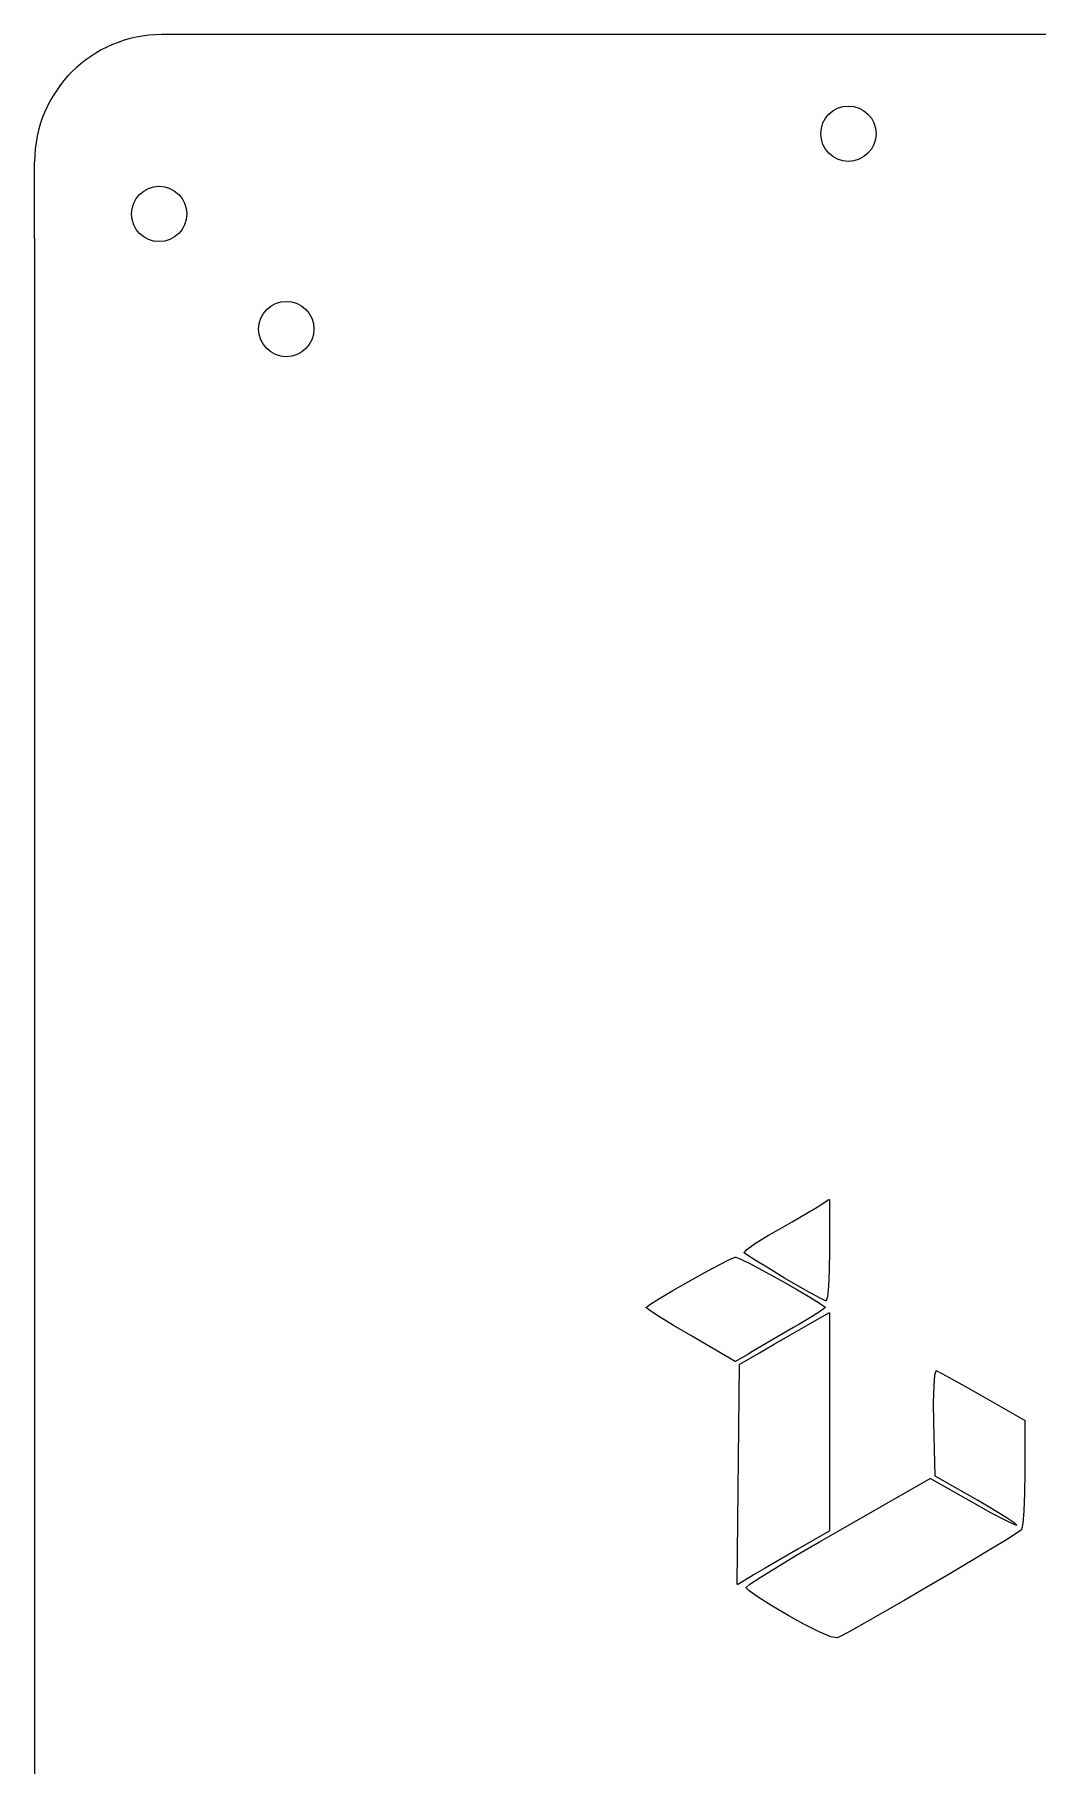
# Model space of a CAD drawing. Header units: millimetres. Extents: x 0 to 203, y 0 to 191.
# Drawn here: x 0 to 55.2, y 95.8 to 190.9 of the extents above; entities that cross this region are included whole.
import ezdxf

# ---------------------------------------------------------------- set-up
doc = ezdxf.new("R2010")
doc.units = ezdxf.units.MM
doc.layers.add('Cut', color=7, linetype='Continuous', lineweight=0, true_color=0xde3535)
doc.layers.add('Engraving', color=7, linetype='Continuous', lineweight=0, true_color=0x3866dc)

msp = doc.modelspace()

# ---------------------------------------------------------------- linework, layer by layer
at = {"layer": 'Cut', "lineweight": 0}
for p, q in [((9.058, 190.944), (7, 190.944)), ((44.759, 190.944), (9.058, 190.944)), ((114.638, 190.944), (44.759, 190.944)), ((0, 179.737), (0, 45.407))]:
    msp.add_line(p, q, dxfattribs=at)
at = {"layer": 'Cut'}
msp.add_line((0, 179.737), (0, 183.944), dxfattribs=at)
at = {"layer": 'Cut', "lineweight": 0}
for centre in [(44.759, 185.496), (6.852, 181.084), (13.842, 174.759)]:
    msp.add_circle(centre, 1.52, dxfattribs=at)
msp.add_arc((7, 183.944), 7, 90, 180, dxfattribs=at)
at = {"layer": 'Engraving', "linetype": 'Continuous'}
for p, q in [((43.031, 126.488), (43.146, 126.559)), ((43.146, 126.559), (43.683, 126.902)), ((43.683, 126.903), (43.687, 126.904)), ((43.683, 126.902), (43.683, 126.903)), ((43.683, 126.903), (43.683, 126.903)), ((43.687, 126.904), (43.687, 126.905)), ((43.687, 126.905), (43.687, 126.905)), ((43.687, 126.905), (43.692, 126.905)), ((43.692, 126.905), (43.696, 126.906)), ((43.692, 126.905), (43.692, 126.905)), ((43.696, 126.906), (43.696, 126.905)), ((43.696, 126.905), (43.696, 126.905)), ((43.696, 126.905), (43.7, 126.904)), ((43.7, 126.904), (43.704, 126.904)), ((43.704, 126.904), (43.704, 126.903)), ((43.704, 126.903), (43.704, 126.903)), ((43.704, 126.903), (43.708, 126.901)), ((43.708, 126.901), (43.708, 126.899)), ((43.708, 126.899), (43.708, 126.899)), ((43.708, 126.899), (43.708, 126.898)), ((43.708, 126.898), (43.713, 126.896)), ((43.713, 126.896), (43.713, 126.893)), ((43.713, 126.893), (43.713, 126.892)), ((43.713, 126.892), (43.713, 126.892)), ((43.713, 126.892), (43.713, 126.889)), ((43.713, 126.889), (43.713, 126.885)), ((43.713, 126.885), (43.713, 126.885)), ((43.713, 126.885), (43.713, 126.885)), ((43.713, 126.885), (43.713, 124.11)), ((40.763, 125.174), (41.665, 125.688)), ((41.665, 125.688), (42.464, 126.153)), ((42.464, 126.153), (43.031, 126.488)), ((39.646, 124.5), (40.361, 124.944)), ((40.361, 124.944), (40.366, 124.944)), ((40.366, 124.944), (40.763, 125.174)), ((40.366, 124.944), (40.366, 124.944)), ((40.763, 125.174), (40.763, 125.174)), ((40.763, 125.174), (40.763, 125.174)), ((38.216, 123.607), (38.533, 123.742)), ((38.533, 123.742), (38.538, 123.743)), ((38.538, 123.743), (38.542, 123.744)), ((38.542, 123.744), (38.554, 123.746)), ((38.554, 123.746), (38.559, 123.746)), ((38.559, 123.746), (38.563, 123.745)), ((38.559, 123.746), (38.559, 123.746)), ((38.559, 123.746), (38.559, 123.746)), ((38.563, 123.745), (38.563, 123.745)), ((38.563, 123.745), (38.567, 123.744)), ((38.567, 123.744), (38.838, 123.636)), ((39.033, 123.988), (39.037, 123.99)), ((39.033, 123.987), (39.033, 123.988)), ((39.033, 123.986), (39.033, 123.987)), ((39.033, 123.983), (39.033, 123.986)), ((39.033, 123.981), (39.033, 123.983)), ((39.033, 123.98), (39.033, 123.981)), ((39.033, 123.978), (39.033, 123.98)), ((39.033, 123.976), (39.033, 123.978)), ((39.033, 123.974), (39.033, 123.976)), ((39.033, 123.972), (39.033, 123.974)), ((39.033, 123.971), (39.033, 123.972)), ((39.033, 123.969), (39.033, 123.971)), ((39.037, 123.967), (39.033, 123.969)), ((39.037, 123.992), (39.172, 124.159)), ((39.037, 123.99), (39.037, 123.992)), ((39.037, 123.966), (39.037, 123.967)), ((39.037, 123.965), (39.037, 123.966)), ((39.037, 123.963), (39.037, 123.965)), ((39.041, 123.961), (39.037, 123.963)), ((39.164, 123.87), (39.041, 123.961)), ((39.168, 123.87), (39.164, 123.87)), ((39.164, 123.87), (39.164, 123.87)), ((39.634, 123.569), (39.168, 123.87)), ((39.172, 124.161), (39.176, 124.163)), ((39.172, 124.159), (39.172, 124.161)), ((39.176, 124.163), (39.646, 124.499)), ((39.646, 124.499), (39.646, 124.5)), ((39.646, 124.499), (39.646, 124.499)), ((43.713, 124.11), (43.7, 123.025)), ((43.713, 124.11), (43.713, 124.11)), ((43.713, 124.11), (43.713, 124.11)), ((35.948, 122.387), (36.82, 122.872)), ((36.82, 122.872), (37.611, 123.298)), ((36.82, 122.872), (36.82, 122.872)), ((36.82, 122.872), (36.82, 122.872)), ((37.611, 123.298), (38.212, 123.606)), ((37.611, 123.298), (37.611, 123.298)), ((37.611, 123.298), (37.611, 123.298)), ((38.212, 123.606), (38.216, 123.606)), ((38.216, 123.606), (38.216, 123.607)), ((38.838, 123.636), (38.842, 123.635)), ((38.842, 123.635), (38.842, 123.635)), ((38.842, 123.635), (39.413, 123.345)), ((39.413, 123.345), (39.413, 123.345)), ((39.413, 123.345), (39.413, 123.345)), ((39.413, 123.345), (40.184, 122.933)), ((39.638, 123.569), (39.634, 123.569)), ((40.361, 123.124), (39.638, 123.569)), ((39.638, 123.569), (39.638, 123.569)), ((40.184, 122.933), (40.184, 122.933)), ((40.184, 122.933), (40.184, 122.932)), ((40.184, 122.932), (41.051, 122.453)), ((41.246, 122.592), (40.361, 123.124)), ((40.361, 123.124), (40.361, 123.124)), ((40.361, 123.124), (40.361, 123.124)), ((43.7, 123.025), (43.662, 122.142)), ((43.7, 123.025), (43.7, 123.025)), ((43.7, 123.025), (43.7, 123.025)), ((34.361, 121.466), (35.093, 121.9)), ((35.093, 121.9), (35.948, 122.387)), ((35.093, 121.9), (35.093, 121.9)), ((35.093, 121.9), (35.093, 121.9)), ((35.948, 122.387), (35.948, 122.387)), ((35.948, 122.387), (35.948, 122.387)), ((41.051, 122.453), (41.051, 122.453)), ((41.051, 122.453), (41.051, 122.453)), ((41.051, 122.453), (41.914, 121.964)), ((41.855, 122.235), (41.246, 122.592)), ((41.246, 122.592), (41.246, 122.592)), ((41.246, 122.592), (41.246, 122.592)), ((42.651, 121.778), (41.855, 122.235)), ((41.855, 122.235), (41.855, 122.235)), ((41.855, 122.235), (41.855, 122.235)), ((41.914, 121.964), (41.914, 121.964)), ((41.914, 121.964), (41.914, 121.964)), ((41.914, 121.964), (42.667, 121.521)), ((43.662, 122.141), (43.603, 121.554)), ((43.662, 122.142), (43.662, 122.142)), ((43.662, 122.142), (43.662, 122.141)), ((33.642, 120.981), (33.646, 120.983)), ((33.642, 120.98), (33.642, 120.981)), ((33.642, 120.977), (33.642, 120.98)), ((33.642, 120.98), (33.642, 120.98)), ((33.642, 120.974), (33.642, 120.977)), ((33.642, 120.973), (33.642, 120.974)), ((33.642, 120.974), (33.642, 120.974)), ((33.642, 120.97), (33.642, 120.973)), ((33.642, 120.967), (33.642, 120.97)), ((33.642, 120.966), (33.642, 120.967)), ((33.642, 120.963), (33.642, 120.966)), ((33.642, 120.966), (33.642, 120.966)), ((33.642, 120.96), (33.642, 120.963)), ((33.642, 120.959), (33.642, 120.96)), ((33.646, 120.957), (33.642, 120.959)), ((33.642, 120.959), (33.642, 120.959)), ((33.646, 120.983), (33.646, 120.986)), ((33.646, 120.986), (33.65, 120.986)), ((33.646, 120.954), (33.646, 120.957)), ((33.65, 120.954), (33.646, 120.954)), ((33.65, 120.986), (33.841, 121.142)), ((33.65, 120.986), (33.65, 120.986)), ((33.65, 120.953), (33.65, 120.954)), ((33.836, 120.804), (33.65, 120.953)), ((33.841, 121.142), (33.845, 121.142)), ((33.845, 121.143), (34.361, 121.466)), ((33.845, 121.142), (33.845, 121.143)), ((34.361, 121.466), (34.361, 121.466)), ((34.361, 121.466), (34.361, 121.466)), ((42.655, 121.778), (42.651, 121.778)), ((43.235, 121.461), (42.655, 121.778)), ((42.655, 121.778), (42.655, 121.778)), ((42.667, 121.521), (42.667, 121.521)), ((42.667, 121.521), (42.672, 121.521)), ((42.672, 121.521), (43.218, 121.181)), ((43.218, 121.181), (43.222, 121.181)), ((43.222, 121.181), (43.222, 121.18)), ((43.222, 121.18), (43.463, 121.001)), ((43.235, 121.46), (43.235, 121.461)), ((43.235, 121.461), (43.235, 121.461)), ((43.505, 121.337), (43.235, 121.46)), ((43.467, 120.959), (43.277, 120.804)), ((43.463, 121.001), (43.463, 120.999)), ((43.463, 120.999), (43.467, 120.998)), ((43.467, 120.998), (43.467, 120.997)), ((43.467, 120.997), (43.467, 120.996)), ((43.467, 120.996), (43.467, 120.993)), ((43.467, 120.993), (43.471, 120.992)), ((43.471, 120.96), (43.467, 120.959)), ((43.471, 120.992), (43.476, 120.983)), ((43.476, 120.969), (43.471, 120.966)), ((43.471, 120.966), (43.471, 120.964)), ((43.471, 120.964), (43.471, 120.963)), ((43.471, 120.963), (43.471, 120.962)), ((43.471, 120.962), (43.471, 120.96)), ((43.476, 120.983), (43.476, 120.981)), ((43.476, 120.981), (43.476, 120.978)), ((43.476, 120.978), (43.476, 120.977)), ((43.476, 120.977), (43.476, 120.976)), ((43.476, 120.976), (43.476, 120.974)), ((43.476, 120.974), (43.476, 120.971)), ((43.476, 120.971), (43.476, 120.97)), ((43.476, 120.97), (43.476, 120.969)), ((43.51, 121.336), (43.505, 121.337)), ((43.51, 121.335), (43.51, 121.336)), ((43.514, 121.335), (43.51, 121.335)), ((43.518, 121.335), (43.514, 121.335)), ((43.514, 121.335), (43.514, 121.335)), ((43.514, 121.335), (43.514, 121.335)), ((43.522, 121.337), (43.518, 121.336)), ((43.518, 121.336), (43.518, 121.336)), ((43.518, 121.336), (43.518, 121.335)), ((43.526, 121.338), (43.522, 121.337)), ((43.531, 121.343), (43.526, 121.341)), ((43.526, 121.341), (43.526, 121.339)), ((43.526, 121.339), (43.526, 121.339)), ((43.526, 121.339), (43.526, 121.338)), ((43.535, 121.349), (43.531, 121.347)), ((43.531, 121.347), (43.531, 121.344)), ((43.531, 121.344), (43.531, 121.343)), ((43.531, 121.343), (43.531, 121.343)), ((43.603, 121.549), (43.535, 121.349)), ((43.603, 121.554), (43.603, 121.552)), ((43.603, 121.552), (43.603, 121.549)), ((33.841, 120.803), (33.836, 120.804)), ((34.361, 120.465), (33.841, 120.803)), ((33.841, 120.803), (33.841, 120.803)), ((34.361, 120.464), (34.361, 120.465)), ((34.361, 120.465), (34.361, 120.465)), ((35.14, 119.988), (34.361, 120.464)), ((36.088, 119.424), (35.14, 119.988)), ((35.14, 119.988), (35.14, 119.988)), ((35.14, 119.988), (35.14, 119.988)), ((41.656, 119.52), (42.308, 119.892)), ((42.029, 120.034), (41.732, 119.864)), ((42.761, 120.475), (42.029, 120.035)), ((42.029, 120.035), (42.029, 120.035)), ((42.029, 120.035), (42.029, 120.034)), ((42.308, 119.892), (43.683, 120.673)), ((42.308, 119.892), (42.308, 119.892)), ((42.308, 119.892), (42.308, 119.892)), ((43.273, 120.803), (42.761, 120.476)), ((42.761, 120.476), (42.761, 120.475)), ((42.761, 120.475), (42.761, 120.475)), ((43.277, 120.804), (43.273, 120.803)), ((43.277, 120.804), (43.277, 120.804)), ((43.683, 120.673), (43.687, 120.674)), ((43.687, 120.674), (43.692, 120.676)), ((43.692, 120.676), (43.692, 120.676)), ((43.692, 120.676), (43.692, 120.676)), ((43.692, 120.676), (43.692, 120.676)), ((43.692, 120.676), (43.696, 120.676)), ((43.696, 120.676), (43.696, 120.676)), ((43.696, 120.676), (43.696, 120.676)), ((43.696, 120.676), (43.7, 120.674)), ((43.7, 120.674), (43.704, 120.673)), ((43.704, 120.673), (43.704, 120.673)), ((43.704, 120.673), (43.704, 120.673)), ((43.704, 120.673), (43.708, 120.671)), ((43.708, 120.671), (43.708, 120.669)), ((43.708, 120.669), (43.708, 120.669)), ((43.708, 120.669), (43.708, 120.669)), ((43.708, 120.669), (43.713, 120.666)), ((43.713, 120.666), (43.713, 120.662)), ((43.713, 120.662), (43.713, 120.662)), ((43.713, 120.662), (43.713, 120.662)), ((43.713, 120.662), (43.713, 120.659)), ((43.713, 120.659), (43.713, 120.655)), ((43.713, 120.655), (43.713, 108.698)), ((38.529, 117.997), (36.088, 119.424)), ((36.088, 119.424), (36.088, 119.424)), ((36.088, 119.424), (36.088, 119.424)), ((39.862, 118.485), (40.679, 118.959)), ((40.823, 119.336), (39.976, 118.845)), ((40.679, 118.959), (41.656, 119.52)), ((40.679, 118.959), (40.679, 118.959)), ((40.679, 118.959), (40.679, 118.959)), ((41.732, 119.864), (40.823, 119.336)), ((40.823, 119.336), (40.823, 119.336)), ((41.656, 119.52), (41.656, 119.52)), ((41.656, 119.52), (41.656, 119.52)), ((41.732, 119.864), (41.732, 119.864)), ((41.732, 119.864), (41.732, 119.864)), ((38.533, 117.995), (38.529, 117.997)), ((38.529, 117.997), (38.529, 117.997)), ((38.529, 117.997), (38.529, 117.997)), ((38.533, 117.994), (38.533, 117.995)), ((38.538, 117.994), (38.533, 117.994)), ((38.533, 117.994), (38.533, 117.994)), ((38.533, 117.994), (38.533, 117.994)), ((38.542, 117.994), (38.538, 117.994)), ((38.546, 117.995), (38.542, 117.994)), ((38.542, 117.994), (38.542, 117.994)), ((38.542, 117.994), (38.542, 117.994)), ((38.55, 117.997), (38.546, 117.995)), ((39.274, 118.432), (38.55, 117.997)), ((38.55, 117.997), (38.55, 117.997)), ((38.55, 117.997), (38.55, 117.997)), ((38.787, 117.858), (39.862, 118.485)), ((39.358, 118.481), (39.274, 118.432)), ((39.976, 118.845), (39.358, 118.481)), ((39.862, 118.485), (39.862, 118.485)), ((39.862, 118.485), (39.862, 118.485)), ((38.648, 105.768), (38.775, 117.84)), ((38.775, 117.844), (38.779, 117.847)), ((38.775, 117.84), (38.775, 117.844)), ((38.779, 117.853), (38.779, 117.854)), ((38.779, 117.854), (38.783, 117.854)), ((38.779, 117.851), (38.779, 117.853)), ((38.779, 117.847), (38.779, 117.851)), ((38.779, 117.847), (38.779, 117.847)), ((38.779, 117.847), (38.779, 117.847)), ((38.783, 117.856), (38.787, 117.858)), ((38.783, 117.854), (38.783, 117.856)), ((49.468, 116.651), (49.514, 117.257)), ((49.514, 117.262), (49.586, 117.485)), ((49.514, 117.259), (49.514, 117.262)), ((49.514, 117.257), (49.514, 117.259)), ((49.586, 117.491), (49.586, 117.492)), ((49.586, 117.492), (49.59, 117.492)), ((49.586, 117.489), (49.586, 117.491)), ((49.586, 117.486), (49.586, 117.489)), ((49.586, 117.485), (49.586, 117.486)), ((49.586, 117.486), (49.586, 117.486)), ((49.59, 117.494), (49.594, 117.497)), ((49.59, 117.492), (49.59, 117.494)), ((49.594, 117.497), (49.599, 117.498)), ((49.594, 117.497), (49.594, 117.497)), ((49.594, 117.497), (49.594, 117.497)), ((49.599, 117.499), (49.599, 117.5)), ((49.599, 117.5), (49.603, 117.5)), ((49.599, 117.498), (49.599, 117.499)), ((49.599, 117.499), (49.599, 117.499)), ((49.603, 117.5), (49.607, 117.5)), ((49.607, 117.5), (49.607, 117.5)), ((49.607, 117.5), (49.616, 117.498)), ((49.607, 117.5), (49.607, 117.5)), ((49.616, 117.498), (49.616, 117.497)), ((49.616, 117.497), (49.62, 117.496)), ((49.62, 117.496), (49.899, 117.351)), ((49.899, 117.351), (49.899, 117.351)), ((49.899, 117.351), (49.899, 117.351)), ((49.899, 117.351), (50.496, 117.021)), ((49.446, 115.749), (49.468, 116.65)), ((49.468, 116.65), (49.468, 116.651)), ((49.468, 116.65), (49.468, 116.65)), ((50.496, 117.021), (50.5, 117.021)), ((50.5, 117.021), (50.5, 117.021)), ((50.5, 117.021), (51.325, 116.558)), ((51.325, 116.558), (51.325, 116.557)), ((51.325, 116.557), (51.325, 116.557)), ((51.325, 116.557), (52.138, 116.1)), ((52.138, 116.1), (52.138, 116.1)), ((52.138, 116.1), (52.138, 116.1)), ((52.138, 116.1), (54.452, 114.786)), ((49.446, 115.748), (49.446, 115.749)), ((49.446, 115.749), (49.446, 115.749)), ((49.455, 114.641), (49.446, 115.748)), ((49.455, 114.64), (49.455, 114.641)), ((49.523, 111.721), (49.455, 114.64)), ((49.455, 114.64), (49.455, 114.64)), ((54.452, 114.786), (54.452, 114.786)), ((54.452, 114.786), (54.452, 114.786)), ((54.452, 114.786), (54.456, 114.784)), ((54.456, 114.784), (54.456, 114.782)), ((54.456, 114.782), (54.456, 114.782)), ((54.456, 114.782), (54.456, 114.782)), ((54.456, 114.782), (54.461, 114.779)), ((54.461, 114.779), (54.461, 114.775)), ((54.461, 114.775), (54.461, 114.775)), ((54.461, 114.775), (54.461, 114.775)), ((54.461, 114.775), (54.461, 114.772)), ((54.461, 114.772), (54.461, 114.768)), ((54.461, 114.768), (54.461, 114.768)), ((54.461, 114.768), (54.461, 114.768)), ((54.461, 114.768), (54.461, 111.902)), ((44.195, 108.683), (49.247, 111.572)), ((49.247, 111.572), (49.252, 111.573)), ((49.252, 111.573), (49.256, 111.575)), ((49.256, 111.575), (49.256, 111.575)), ((49.256, 111.575), (49.256, 111.575)), ((49.256, 111.575), (49.256, 111.575)), ((49.256, 111.575), (49.26, 111.575)), ((49.26, 111.575), (49.26, 111.575)), ((49.26, 111.575), (49.26, 111.575)), ((49.26, 111.575), (49.264, 111.573)), ((49.264, 111.573), (49.269, 111.572)), ((49.269, 111.572), (51.638, 110.231)), ((49.523, 111.718), (49.523, 111.721)), ((49.527, 111.715), (49.523, 111.718)), ((49.527, 111.714), (49.527, 111.715)), ((49.527, 111.715), (49.527, 111.715)), ((49.527, 111.712), (49.527, 111.714)), ((49.527, 111.708), (49.527, 111.712)), ((49.531, 111.708), (49.527, 111.708)), ((49.531, 111.706), (49.531, 111.708)), ((49.531, 111.708), (49.531, 111.708)), ((49.535, 111.704), (49.531, 111.706)), ((51.854, 110.373), (49.535, 111.704)), ((54.461, 111.902), (54.444, 110.763)), ((54.461, 111.902), (54.461, 111.902)), ((54.461, 111.902), (54.461, 111.902)), ((52.683, 109.89), (51.854, 110.373)), ((54.444, 110.763), (54.406, 109.792)), ((54.444, 110.763), (54.444, 110.763)), ((54.444, 110.763), (54.444, 110.763)), ((51.638, 110.231), (52.582, 109.708)), ((52.582, 109.708), (53.365, 109.297)), ((53.432, 109.427), (52.683, 109.89)), ((53.923, 109.098), (53.432, 109.427)), ((54.406, 109.791), (54.346, 109.092)), ((54.406, 109.792), (54.406, 109.792)), ((54.406, 109.792), (54.406, 109.791)), ((43.704, 108.68), (41.974, 107.683)), ((43.171, 108.091), (44.195, 108.683)), ((43.708, 108.684), (43.704, 108.681)), ((43.704, 108.681), (43.704, 108.68)), ((43.713, 108.689), (43.708, 108.685)), ((43.708, 108.685), (43.708, 108.685)), ((43.708, 108.685), (43.708, 108.684)), ((43.713, 108.698), (43.713, 108.695)), ((43.713, 108.695), (43.713, 108.691)), ((43.713, 108.691), (43.713, 108.691)), ((43.713, 108.691), (43.713, 108.691)), ((43.713, 108.691), (43.713, 108.689)), ((44.195, 108.683), (44.195, 108.683)), ((44.195, 108.683), (44.195, 108.683)), ((53.365, 109.297), (53.902, 109.044)), ((54.033, 108.578), (53.449, 108.207)), ((53.902, 109.044), (54.016, 109.01)), ((54.016, 109.01), (53.923, 109.098)), ((54.27, 108.754), (54.033, 108.579)), ((54.033, 108.579), (54.033, 108.579)), ((54.033, 108.579), (54.033, 108.578)), ((54.275, 108.757), (54.27, 108.755)), ((54.27, 108.755), (54.27, 108.755)), ((54.27, 108.755), (54.27, 108.754)), ((54.279, 108.763), (54.275, 108.76)), ((54.275, 108.76), (54.275, 108.76)), ((54.275, 108.76), (54.275, 108.76)), ((54.275, 108.76), (54.275, 108.757)), ((54.346, 109.089), (54.279, 108.767)), ((54.279, 108.767), (54.279, 108.767)), ((54.279, 108.767), (54.279, 108.766)), ((54.279, 108.766), (54.279, 108.763)), ((54.346, 109.092), (54.346, 109.091)), ((54.346, 109.091), (54.346, 109.089)), ((41.974, 107.683), (41.051, 107.149)), ((41.872, 107.33), (43.171, 108.091)), ((41.974, 107.683), (41.974, 107.683)), ((43.171, 108.091), (43.171, 108.091)), ((43.171, 108.091), (43.171, 108.091)), ((52.59, 107.682), (51.528, 107.043)), ((53.449, 108.207), (52.59, 107.682)), ((52.59, 107.682), (52.59, 107.682)), ((52.59, 107.682), (52.59, 107.682)), ((53.449, 108.207), (53.449, 108.207)), ((53.449, 108.207), (53.449, 108.207)), ((40.188, 106.645), (39.545, 106.267)), ((39.9, 106.128), (40.763, 106.663)), ((41.051, 107.149), (40.188, 106.645)), ((40.188, 106.645), (40.188, 106.645)), ((40.763, 106.664), (41.872, 107.33)), ((40.763, 106.663), (40.763, 106.664)), ((40.763, 106.663), (40.763, 106.663)), ((41.872, 107.33), (41.872, 107.33)), ((41.872, 107.33), (41.872, 107.33)), ((51.528, 107.043), (50.331, 106.333)), ((51.528, 107.043), (51.528, 107.043)), ((51.528, 107.043), (51.528, 107.043)), ((38.648, 105.767), (38.648, 105.768)), ((38.648, 105.763), (38.648, 105.767)), ((38.648, 105.767), (38.648, 105.767)), ((38.648, 105.76), (38.648, 105.763)), ((38.652, 105.757), (38.648, 105.76)), ((38.648, 105.76), (38.648, 105.76)), ((38.648, 105.76), (38.648, 105.76)), ((38.652, 105.754), (38.652, 105.757)), ((38.652, 105.753), (38.652, 105.754)), ((38.652, 105.754), (38.652, 105.754)), ((38.656, 105.751), (38.652, 105.753)), ((38.66, 105.749), (38.656, 105.751)), ((38.66, 105.748), (38.66, 105.749)), ((38.66, 105.749), (38.66, 105.749)), ((38.66, 105.749), (38.66, 105.749)), ((38.664, 105.747), (38.66, 105.748)), ((38.669, 105.747), (38.664, 105.747)), ((38.664, 105.747), (38.664, 105.747)), ((38.664, 105.747), (38.664, 105.747)), ((38.673, 105.747), (38.669, 105.747)), ((38.677, 105.748), (38.673, 105.747)), ((38.673, 105.747), (38.673, 105.747)), ((38.673, 105.747), (38.673, 105.747)), ((38.681, 105.749), (38.677, 105.748)), ((39.46, 106.217), (38.681, 105.749)), ((38.681, 105.749), (38.681, 105.749)), ((38.681, 105.749), (38.681, 105.749)), ((39.143, 105.585), (39.342, 105.756)), ((39.342, 105.758), (39.9, 106.128)), ((39.342, 105.757), (39.342, 105.758)), ((39.342, 105.756), (39.342, 105.757)), ((39.545, 106.266), (39.46, 106.217)), ((39.46, 106.217), (39.46, 106.217)), ((39.545, 106.267), (39.545, 106.266)), ((39.9, 106.128), (39.9, 106.128)), ((39.9, 106.128), (39.9, 106.128)), ((50.331, 106.333), (49.074, 105.592)), ((50.331, 106.333), (50.331, 106.333)), ((50.331, 106.333), (50.331, 106.333)), ((39.134, 105.578), (39.138, 105.58)), ((39.134, 105.575), (39.134, 105.578)), ((39.134, 105.574), (39.134, 105.575)), ((39.134, 105.573), (39.134, 105.574)), ((39.134, 105.57), (39.134, 105.573)), ((39.134, 105.568), (39.134, 105.57)), ((39.134, 105.567), (39.134, 105.568)), ((39.134, 105.565), (39.134, 105.567)), ((39.134, 105.563), (39.134, 105.565)), ((39.134, 105.561), (39.134, 105.563)), ((39.138, 105.56), (39.134, 105.561)), ((39.138, 105.584), (39.143, 105.585)), ((39.138, 105.582), (39.138, 105.584)), ((39.138, 105.581), (39.138, 105.582)), ((39.138, 105.58), (39.138, 105.581)), ((39.138, 105.559), (39.138, 105.56)), ((39.138, 105.557), (39.138, 105.559)), ((39.138, 105.555), (39.138, 105.557)), ((39.291, 105.396), (39.138, 105.555)), ((39.291, 105.395), (39.291, 105.396)), ((39.295, 105.393), (39.291, 105.395)), ((39.786, 105.043), (39.295, 105.393)), ((39.79, 105.043), (39.786, 105.043)), ((39.786, 105.043), (39.786, 105.043)), ((40.543, 104.566), (39.79, 105.043)), ((47.817, 104.861), (46.641, 104.181)), ((49.074, 105.592), (47.817, 104.861)), ((47.817, 104.861), (47.817, 104.861)), ((47.817, 104.861), (47.817, 104.861)), ((49.074, 105.592), (49.074, 105.592)), ((49.074, 105.592), (49.074, 105.592)), ((41.474, 104.018), (40.543, 104.566)), ((40.543, 104.566), (40.543, 104.566)), ((40.543, 104.566), (40.543, 104.566)), ((42.304, 103.562), (41.474, 104.018)), ((41.474, 104.018), (41.474, 104.018)), ((41.474, 104.018), (41.474, 104.018)), ((46.641, 104.181), (45.608, 103.595)), ((46.641, 104.181), (46.641, 104.181)), ((46.641, 104.181), (46.641, 104.181)), ((43.158, 103.138), (42.304, 103.562)), ((42.304, 103.562), (42.304, 103.562)), ((42.304, 103.562), (42.304, 103.562)), ((43.158, 103.137), (43.158, 103.138)), ((43.158, 103.138), (43.158, 103.138)), ((43.793, 102.87), (43.158, 103.137)), ((43.797, 102.869), (43.793, 102.87)), ((43.793, 102.87), (43.793, 102.87)), ((44.119, 102.803), (43.797, 102.869)), ((44.123, 102.803), (44.119, 102.803)), ((44.119, 102.803), (44.119, 102.803)), ((44.127, 102.803), (44.123, 102.803)), ((44.123, 102.803), (44.123, 102.803)), ((44.132, 102.804), (44.127, 102.804)), ((44.127, 102.804), (44.127, 102.803)), ((44.263, 102.864), (44.132, 102.804)), ((44.792, 103.142), (44.263, 102.864)), ((44.263, 102.864), (44.263, 102.864)), ((44.263, 102.864), (44.263, 102.864)), ((45.608, 103.595), (44.792, 103.142)), ((44.792, 103.142), (44.792, 103.142)), ((44.792, 103.142), (44.792, 103.142)), ((45.608, 103.595), (45.608, 103.595)), ((45.608, 103.595), (45.608, 103.595))]:
    msp.add_line(p, q, dxfattribs=at)

doc.saveas('drawing.dxf')
